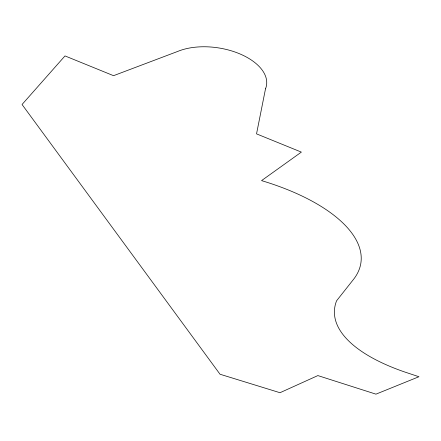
<?xml version="1.0" encoding="UTF-8"?>
<svg xmlns="http://www.w3.org/2000/svg" width="441" height="441" viewBox="0 0 441 441"><rect width="100%" height="100%" fill="white"/><g stroke="black" fill="none" stroke-linecap="round" stroke-linejoin="round"><path stroke-width="0.66" d="M265.51 88.828L256.535 133.871L301.363 152.112L261.552 180.617A164.653 71.696 7.9 0 1 353.351 279.594L336.582 300.795A192.629 75.51 1.5 0 0 404.926 372.066L418.95 376.73L375.947 394.155L317.867 375.583L279.996 392.716L220.026 374.238L22.05 104.5L64.992 55.919L113.546 75.681L177.729 51.421A53.4 29.503 8.7 0 1 240.036 53.967A53.4 29.503 8.7 0 1 265.51 88.828"/></g></svg>
